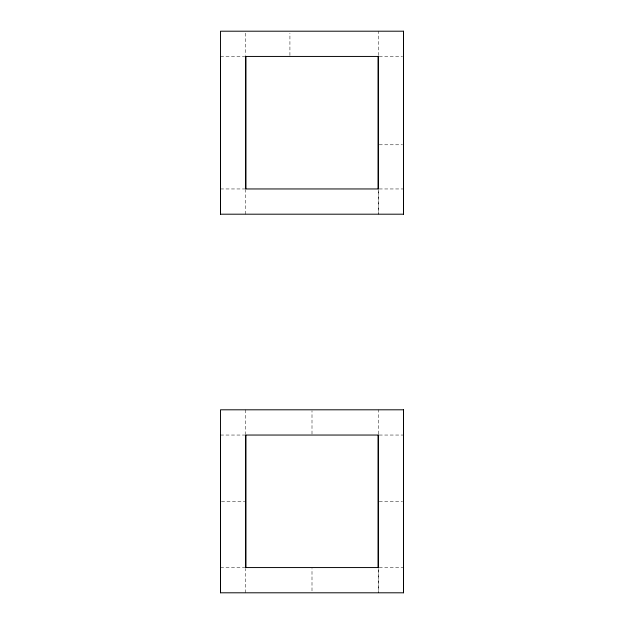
<?xml version="1.0" encoding="UTF-8"?>
<svg xmlns="http://www.w3.org/2000/svg" width="624" height="624" viewBox="0 0 624 624"><rect width="100%" height="100%" fill="white"/><g stroke="black" fill="none" stroke-linecap="round" stroke-linejoin="round"><path stroke-width="0.47" stroke-dasharray="3.12 2.34" d="M245.747 592.8L245.747 568.534M245.747 214.196L245.747 189.922M289.918 55.466L289.918 33.142M312 590.858L312 568.534M312 434.078L312 410.779M378.253 434.078L378.253 409.804M378.253 55.466L378.253 31.2M220.506 56.441L244.772 56.441M379.228 56.441L402.527 56.441M379.228 144.784L402.527 144.784M220.506 188.955L244.772 188.955M379.228 188.955L403.494 188.955M220.506 435.045L244.772 435.045M379.228 435.045L403.494 435.045M221.473 501.306L244.772 501.306M379.228 501.306L402.527 501.306M220.506 567.559L244.772 567.559M379.228 567.559L403.494 567.559M245.747 33.142L245.747 55.466M245.747 409.804L245.747 434.078M378.253 568.534L378.253 592.8L378.253 568.534M378.253 189.922L378.253 214.196L378.253 189.922"/><path stroke-width="0.94" d="M220.506 592.8L220.506 409.804L403.494 409.804L403.494 592.8L220.506 592.8L220.506 435.045M220.506 214.196L220.506 31.2L403.494 31.2L403.494 214.196L220.506 214.196L220.506 56.441M245.747 567.559L245.747 435.045L378.253 435.045L378.253 567.559L245.747 567.559L245.747 435.045M245.747 188.955L245.747 56.441L378.253 56.441L378.253 188.955L245.747 188.955L245.747 56.441M378.253 567.559L378.253 435.045M378.253 188.955L378.253 56.441M403.494 31.2L403.494 214.196M403.494 409.804L403.494 592.8"/></g></svg>
